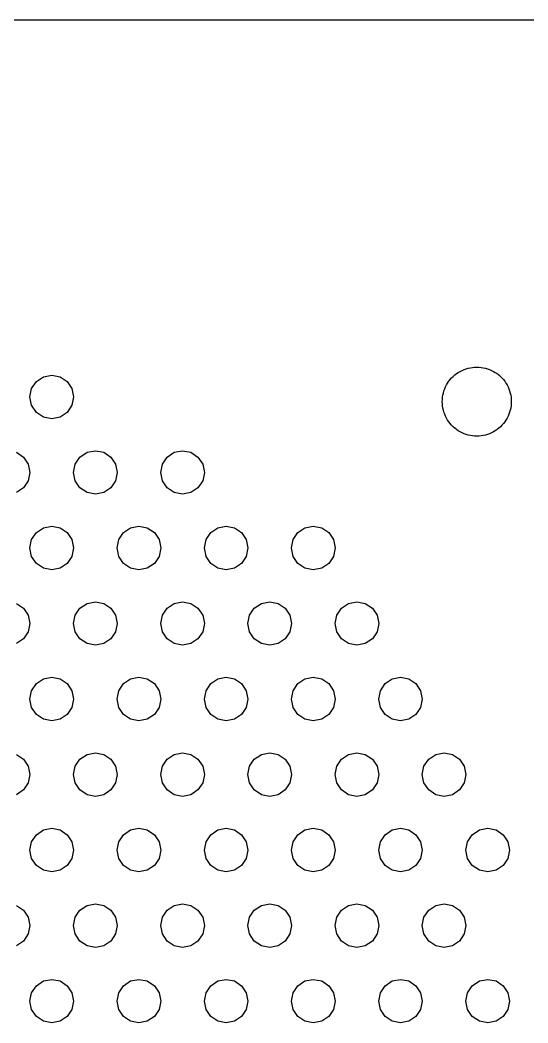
# Model space of a CAD drawing. Extents: x -89 to 272, y -68 to 68.
# Drawn here: x 9.8 to 44.8, y -1.5 to 67.5 of the extents above; entities that cross this region are included whole.
import ezdxf

# ---------------------------------------------------------------- set-up
doc = ezdxf.new("R2010")
doc.units = 0
doc.layers.get('0').update_dxf_attribs({"color": 1})

msp = doc.modelspace()

# ---------------------------------------------------------------- linework, layer by layer
at = {"color": 1}
for p, q in [((88.9, 67.5), (-88.9, 67.5)), ((40.3757, 43.4582), (40.5161, 43.5088)), ((40.5161, 43.5088), (40.6593, 43.5504)), ((40.6593, 43.5504), (40.805, 43.5829)), ((40.805, 43.5829), (40.9523, 43.6063)), ((40.9523, 43.6063), (41.1009, 43.6203)), ((41.1009, 43.6203), (41.25, 43.625)), ((41.25, 43.625), (41.3991, 43.6203)), ((41.3991, 43.6203), (41.5477, 43.6063)), ((41.5477, 43.6063), (41.695, 43.5829)), ((41.695, 43.5829), (41.8406, 43.5504)), ((41.8406, 43.5504), (41.9839, 43.5088)), ((41.9839, 43.5088), (42.1243, 43.4582)), ((10.9393, 42.6299), (11.426, 42.955)), ((11.426, 42.955), (12, 43.0692)), ((12, 43.0692), (12.574, 42.955)), ((12.574, 42.955), (13.0607, 42.6299)), ((39.42, 42.7639), (39.5187, 42.8758)), ((39.5187, 42.8758), (39.6242, 42.9813)), ((39.6242, 42.9813), (39.7361, 43.08)), ((39.7361, 43.08), (39.854, 43.1714)), ((39.854, 43.1714), (39.9774, 43.2553)), ((39.9774, 43.2553), (40.1058, 43.3312)), ((40.1058, 43.3312), (40.2388, 43.399)), ((40.2388, 43.399), (40.3757, 43.4582)), ((42.1243, 43.4582), (42.2612, 43.399)), ((42.2612, 43.399), (42.3941, 43.3312)), ((42.3941, 43.3312), (42.5226, 43.2553)), ((42.5226, 43.2553), (42.646, 43.1714)), ((42.646, 43.1714), (42.7639, 43.08)), ((42.7639, 43.08), (42.8758, 42.9813)), ((42.8758, 42.9813), (42.9813, 42.8758)), ((42.9813, 42.8758), (43.08, 42.7639)), ((10.5, 41.5692), (10.6142, 42.1432)), ((10.6142, 42.1432), (10.9393, 42.6299)), ((13.0607, 42.6299), (13.3858, 42.1432)), ((13.3858, 42.1432), (13.5, 41.5692)), ((38.9912, 41.9839), (39.0418, 42.1243)), ((39.0418, 42.1243), (39.101, 42.2612)), ((39.101, 42.2612), (39.1688, 42.3941)), ((39.1688, 42.3941), (39.2447, 42.5226)), ((39.2447, 42.5226), (39.3286, 42.646)), ((39.3286, 42.646), (39.42, 42.7639)), ((43.08, 42.7639), (43.1714, 42.646)), ((43.1714, 42.646), (43.2553, 42.5226)), ((43.2553, 42.5226), (43.3312, 42.3941)), ((43.3312, 42.3941), (43.399, 42.2612)), ((43.399, 42.2612), (43.4582, 42.1243)), ((43.4582, 42.1243), (43.5088, 41.9839)), ((10.6142, 40.9952), (10.5, 41.5692)), ((13.5, 41.5692), (13.3858, 40.9952)), ((38.8797, 41.3991), (38.8937, 41.5477)), ((38.8937, 41.5477), (38.9171, 41.695)), ((38.9171, 41.695), (38.9496, 41.8406)), ((38.9496, 41.8406), (38.9912, 41.9839)), ((43.5088, 41.9839), (43.5504, 41.8406)), ((43.5504, 41.8406), (43.5829, 41.695)), ((43.5829, 41.695), (43.6063, 41.5477)), ((43.6063, 41.5477), (43.6203, 41.3991)), ((10.9393, 40.5085), (10.6142, 40.9952)), ((13.3858, 40.9952), (13.0607, 40.5085)), ((38.875, 41.25), (38.8797, 41.3991)), ((38.8797, 41.1009), (38.875, 41.25)), ((38.8937, 40.9523), (38.8797, 41.1009)), ((38.9171, 40.805), (38.8937, 40.9523)), ((38.9496, 40.6593), (38.9171, 40.805)), ((43.5829, 40.805), (43.5504, 40.6593)), ((43.6063, 40.9523), (43.5829, 40.805)), ((43.6203, 41.1009), (43.6063, 40.9523)), ((43.6203, 41.3991), (43.625, 41.25)), ((43.625, 41.25), (43.6203, 41.1009)), ((11.426, 40.1834), (10.9393, 40.5085)), ((12, 40.0692), (11.426, 40.1834)), ((12.574, 40.1834), (12, 40.0692)), ((13.0607, 40.5085), (12.574, 40.1834)), ((38.9912, 40.5161), (38.9496, 40.6593)), ((39.0418, 40.3757), (38.9912, 40.5161)), ((39.101, 40.2388), (39.0418, 40.3757)), ((39.1688, 40.1058), (39.101, 40.2388)), ((39.2447, 39.9774), (39.1688, 40.1058)), ((43.3312, 40.1058), (43.2553, 39.9774)), ((43.399, 40.2388), (43.3312, 40.1058)), ((43.4582, 40.3757), (43.399, 40.2388)), ((43.5088, 40.5161), (43.4582, 40.3757)), ((43.5504, 40.6593), (43.5088, 40.5161)), ((39.3286, 39.854), (39.2447, 39.9774)), ((39.42, 39.7361), (39.3286, 39.854)), ((39.5187, 39.6242), (39.42, 39.7361)), ((39.6242, 39.5187), (39.5187, 39.6242)), ((39.7361, 39.42), (39.6242, 39.5187)), ((39.854, 39.3286), (39.7361, 39.42)), ((42.7639, 39.42), (42.646, 39.3286)), ((42.8758, 39.5187), (42.7639, 39.42)), ((42.9813, 39.6242), (42.8758, 39.5187)), ((43.08, 39.7361), (42.9813, 39.6242)), ((43.1714, 39.854), (43.08, 39.7361)), ((43.2553, 39.9774), (43.1714, 39.854)), ((39.9774, 39.2447), (39.854, 39.3286)), ((40.1058, 39.1688), (39.9774, 39.2447)), ((40.2388, 39.101), (40.1058, 39.1688)), ((40.3757, 39.0418), (40.2388, 39.101)), ((40.5161, 38.9912), (40.3757, 39.0418)), ((40.6593, 38.9496), (40.5161, 38.9912)), ((40.805, 38.9171), (40.6593, 38.9496)), ((40.9523, 38.8937), (40.805, 38.9171)), ((41.1009, 38.8797), (40.9523, 38.8937)), ((41.25, 38.875), (41.1009, 38.8797)), ((41.3991, 38.8797), (41.25, 38.875)), ((41.5477, 38.8937), (41.3991, 38.8797)), ((41.695, 38.9171), (41.5477, 38.8937)), ((41.8406, 38.9496), (41.695, 38.9171)), ((41.9839, 38.9912), (41.8406, 38.9496)), ((42.1243, 39.0418), (41.9839, 38.9912)), ((42.2612, 39.101), (42.1243, 39.0418)), ((42.3941, 39.1688), (42.2612, 39.101)), ((42.5226, 39.2447), (42.3941, 39.1688)), ((42.646, 39.3286), (42.5226, 39.2447)), ((9.57402, 37.7589), (10.0607, 37.4337)), ((10.0607, 37.4337), (10.3858, 36.9471)), ((13.6142, 36.9471), (13.9393, 37.4337)), ((13.9393, 37.4337), (14.426, 37.7589)), ((14.426, 37.7589), (15, 37.8731)), ((15, 37.8731), (15.574, 37.7589)), ((15.574, 37.7589), (16.0607, 37.4337)), ((16.0607, 37.4337), (16.3858, 36.9471)), ((19.6142, 36.9471), (19.9393, 37.4337)), ((19.9393, 37.4337), (20.426, 37.7589)), ((20.426, 37.7589), (21, 37.8731)), ((21, 37.8731), (21.574, 37.7589)), ((21.574, 37.7589), (22.0607, 37.4337)), ((22.0607, 37.4337), (22.3858, 36.9471)), ((10.3858, 36.9471), (10.5, 36.3731)), ((13.5, 36.3731), (13.6142, 36.9471)), ((16.3858, 36.9471), (16.5, 36.3731)), ((19.5, 36.3731), (19.6142, 36.9471)), ((22.3858, 36.9471), (22.5, 36.3731)), ((10.5, 36.3731), (10.3858, 35.799)), ((13.6142, 35.799), (13.5, 36.3731)), ((16.5, 36.3731), (16.3858, 35.799)), ((19.6142, 35.799), (19.5, 36.3731)), ((22.5, 36.3731), (22.3858, 35.799)), ((10.0607, 35.3124), (9.57402, 34.9872)), ((10.3858, 35.799), (10.0607, 35.3124)), ((13.9393, 35.3124), (13.6142, 35.799)), ((14.426, 34.9872), (13.9393, 35.3124)), ((16.0607, 35.3124), (15.574, 34.9872)), ((16.3858, 35.799), (16.0607, 35.3124)), ((19.9393, 35.3124), (19.6142, 35.799)), ((20.426, 34.9872), (19.9393, 35.3124)), ((22.0607, 35.3124), (21.574, 34.9872)), ((22.3858, 35.799), (22.0607, 35.3124)), ((15, 34.8731), (14.426, 34.9872)), ((15.574, 34.9872), (15, 34.8731)), ((21, 34.8731), (20.426, 34.9872)), ((21.574, 34.9872), (21, 34.8731)), ((10.9393, 32.2376), (11.426, 32.5627)), ((11.426, 32.5627), (12, 32.6769)), ((12, 32.6769), (12.574, 32.5627)), ((12.574, 32.5627), (13.0607, 32.2376)), ((16.9393, 32.2376), (17.426, 32.5627)), ((17.426, 32.5627), (18, 32.6769)), ((18, 32.6769), (18.574, 32.5627)), ((18.574, 32.5627), (19.0607, 32.2376)), ((22.9393, 32.2376), (23.426, 32.5627)), ((23.426, 32.5627), (24, 32.6769)), ((24, 32.6769), (24.574, 32.5627)), ((24.574, 32.5627), (25.0607, 32.2376)), ((28.9393, 32.2376), (29.426, 32.5627)), ((29.426, 32.5627), (30, 32.6769)), ((30, 32.6769), (30.574, 32.5627)), ((30.574, 32.5627), (31.0607, 32.2376)), ((10.5, 31.1769), (10.6142, 31.7509)), ((10.6142, 31.7509), (10.9393, 32.2376)), ((13.0607, 32.2376), (13.3858, 31.7509)), ((13.3858, 31.7509), (13.5, 31.1769)), ((16.5, 31.1769), (16.6142, 31.7509)), ((16.6142, 31.7509), (16.9393, 32.2376)), ((19.0607, 32.2376), (19.3858, 31.7509)), ((19.3858, 31.7509), (19.5, 31.1769)), ((22.5, 31.1769), (22.6142, 31.7509)), ((22.6142, 31.7509), (22.9393, 32.2376)), ((25.0607, 32.2376), (25.3858, 31.7509)), ((25.3858, 31.7509), (25.5, 31.1769)), ((28.5, 31.1769), (28.6142, 31.7509)), ((28.6142, 31.7509), (28.9393, 32.2376)), ((31.0607, 32.2376), (31.3858, 31.7509)), ((31.3858, 31.7509), (31.5, 31.1769)), ((10.6142, 30.6029), (10.5, 31.1769)), ((13.5, 31.1769), (13.3858, 30.6029)), ((16.6142, 30.6029), (16.5, 31.1769)), ((19.5, 31.1769), (19.3858, 30.6029)), ((22.6142, 30.6029), (22.5, 31.1769)), ((25.5, 31.1769), (25.3858, 30.6029)), ((28.6142, 30.6029), (28.5, 31.1769)), ((31.5, 31.1769), (31.3858, 30.6029)), ((10.9393, 30.1162), (10.6142, 30.6029)), ((13.3858, 30.6029), (13.0607, 30.1162)), ((16.9393, 30.1162), (16.6142, 30.6029)), ((19.3858, 30.6029), (19.0607, 30.1162)), ((22.9393, 30.1162), (22.6142, 30.6029)), ((25.3858, 30.6029), (25.0607, 30.1162)), ((28.9393, 30.1162), (28.6142, 30.6029)), ((31.3858, 30.6029), (31.0607, 30.1162)), ((11.426, 29.7911), (10.9393, 30.1162)), ((12, 29.6769), (11.426, 29.7911)), ((12.574, 29.7911), (12, 29.6769)), ((13.0607, 30.1162), (12.574, 29.7911)), ((17.426, 29.7911), (16.9393, 30.1162)), ((18, 29.6769), (17.426, 29.7911)), ((18.574, 29.7911), (18, 29.6769)), ((19.0607, 30.1162), (18.574, 29.7911)), ((23.426, 29.7911), (22.9393, 30.1162)), ((24, 29.6769), (23.426, 29.7911)), ((24.574, 29.7911), (24, 29.6769)), ((25.0607, 30.1162), (24.574, 29.7911)), ((29.426, 29.7911), (28.9393, 30.1162)), ((30, 29.6769), (29.426, 29.7911)), ((30.574, 29.7911), (30, 29.6769)), ((31.0607, 30.1162), (30.574, 29.7911)), ((9.57402, 27.3666), (10.0607, 27.0414)), ((10.0607, 27.0414), (10.3858, 26.5548)), ((13.6142, 26.5548), (13.9393, 27.0414)), ((13.9393, 27.0414), (14.426, 27.3666)), ((14.426, 27.3666), (15, 27.4808)), ((15, 27.4808), (15.574, 27.3666)), ((15.574, 27.3666), (16.0607, 27.0414)), ((16.0607, 27.0414), (16.3858, 26.5548)), ((19.6142, 26.5548), (19.9393, 27.0414)), ((19.9393, 27.0414), (20.426, 27.3666)), ((20.426, 27.3666), (21, 27.4808)), ((21, 27.4808), (21.574, 27.3666)), ((21.574, 27.3666), (22.0607, 27.0414)), ((22.0607, 27.0414), (22.3858, 26.5548)), ((25.6142, 26.5548), (25.9393, 27.0414)), ((25.9393, 27.0414), (26.426, 27.3666)), ((26.426, 27.3666), (27, 27.4808)), ((27, 27.4808), (27.574, 27.3666)), ((27.574, 27.3666), (28.0607, 27.0414)), ((28.0607, 27.0414), (28.3858, 26.5548)), ((31.6142, 26.5548), (31.9393, 27.0414)), ((31.9393, 27.0414), (32.426, 27.3666)), ((32.426, 27.3666), (33, 27.4808)), ((33, 27.4808), (33.574, 27.3666)), ((33.574, 27.3666), (34.0607, 27.0414)), ((34.0607, 27.0414), (34.3858, 26.5548)), ((10.3858, 26.5548), (10.5, 25.9808)), ((13.5, 25.9808), (13.6142, 26.5548)), ((16.3858, 26.5548), (16.5, 25.9808)), ((19.5, 25.9808), (19.6142, 26.5548)), ((22.3858, 26.5548), (22.5, 25.9808)), ((25.5, 25.9808), (25.6142, 26.5548)), ((28.3858, 26.5548), (28.5, 25.9808)), ((31.5, 25.9808), (31.6142, 26.5548)), ((34.3858, 26.5548), (34.5, 25.9808)), ((10.5, 25.9808), (10.3858, 25.4067)), ((13.6142, 25.4067), (13.5, 25.9808)), ((16.5, 25.9808), (16.3858, 25.4067)), ((19.6142, 25.4067), (19.5, 25.9808)), ((22.5, 25.9808), (22.3858, 25.4067)), ((25.6142, 25.4067), (25.5, 25.9808)), ((28.5, 25.9808), (28.3858, 25.4067)), ((31.6142, 25.4067), (31.5, 25.9808)), ((34.5, 25.9808), (34.3858, 25.4067)), ((10.0607, 24.9201), (9.57402, 24.5949)), ((10.3858, 25.4067), (10.0607, 24.9201)), ((13.9393, 24.9201), (13.6142, 25.4067)), ((14.426, 24.5949), (13.9393, 24.9201)), ((16.0607, 24.9201), (15.574, 24.5949)), ((16.3858, 25.4067), (16.0607, 24.9201)), ((19.9393, 24.9201), (19.6142, 25.4067)), ((20.426, 24.5949), (19.9393, 24.9201)), ((22.0607, 24.9201), (21.574, 24.5949)), ((22.3858, 25.4067), (22.0607, 24.9201)), ((25.9393, 24.9201), (25.6142, 25.4067)), ((26.426, 24.5949), (25.9393, 24.9201)), ((28.0607, 24.9201), (27.574, 24.5949)), ((28.3858, 25.4067), (28.0607, 24.9201)), ((31.9393, 24.9201), (31.6142, 25.4067)), ((32.426, 24.5949), (31.9393, 24.9201)), ((34.0607, 24.9201), (33.574, 24.5949)), ((34.3858, 25.4067), (34.0607, 24.9201)), ((15, 24.4808), (14.426, 24.5949)), ((15.574, 24.5949), (15, 24.4808)), ((21, 24.4808), (20.426, 24.5949)), ((21.574, 24.5949), (21, 24.4808)), ((27, 24.4808), (26.426, 24.5949)), ((27.574, 24.5949), (27, 24.4808)), ((33, 24.4808), (32.426, 24.5949)), ((33.574, 24.5949), (33, 24.4808)), ((10.9393, 21.8453), (11.426, 22.1704)), ((11.426, 22.1704), (12, 22.2846)), ((12, 22.2846), (12.574, 22.1704)), ((12.574, 22.1704), (13.0607, 21.8453)), ((16.9393, 21.8453), (17.426, 22.1704)), ((17.426, 22.1704), (18, 22.2846)), ((18, 22.2846), (18.574, 22.1704)), ((18.574, 22.1704), (19.0607, 21.8453)), ((22.9393, 21.8453), (23.426, 22.1704)), ((23.426, 22.1704), (24, 22.2846)), ((24, 22.2846), (24.574, 22.1704)), ((24.574, 22.1704), (25.0607, 21.8453)), ((28.9393, 21.8453), (29.426, 22.1704)), ((29.426, 22.1704), (30, 22.2846)), ((30, 22.2846), (30.574, 22.1704)), ((30.574, 22.1704), (31.0607, 21.8453)), ((34.9393, 21.8453), (35.426, 22.1704)), ((35.426, 22.1704), (36, 22.2846)), ((36, 22.2846), (36.574, 22.1704)), ((36.574, 22.1704), (37.0607, 21.8453)), ((10.6142, 21.3586), (10.9393, 21.8453)), ((13.0607, 21.8453), (13.3858, 21.3586)), ((16.6142, 21.3586), (16.9393, 21.8453)), ((19.0607, 21.8453), (19.3858, 21.3586)), ((22.6142, 21.3586), (22.9393, 21.8453)), ((25.0607, 21.8453), (25.3858, 21.3586)), ((28.6142, 21.3586), (28.9393, 21.8453)), ((31.0607, 21.8453), (31.3858, 21.3586)), ((34.6142, 21.3586), (34.9393, 21.8453)), ((37.0607, 21.8453), (37.3858, 21.3586)), ((10.5, 20.7846), (10.6142, 21.3586)), ((10.6142, 20.2106), (10.5, 20.7846)), ((13.3858, 21.3586), (13.5, 20.7846)), ((13.5, 20.7846), (13.3858, 20.2106)), ((16.5, 20.7846), (16.6142, 21.3586)), ((16.6142, 20.2106), (16.5, 20.7846)), ((19.3858, 21.3586), (19.5, 20.7846)), ((19.5, 20.7846), (19.3858, 20.2106)), ((22.5, 20.7846), (22.6142, 21.3586)), ((22.6142, 20.2106), (22.5, 20.7846)), ((25.3858, 21.3586), (25.5, 20.7846)), ((25.5, 20.7846), (25.3858, 20.2106)), ((28.5, 20.7846), (28.6142, 21.3586)), ((28.6142, 20.2106), (28.5, 20.7846)), ((31.3858, 21.3586), (31.5, 20.7846)), ((31.5, 20.7846), (31.3858, 20.2106)), ((34.5, 20.7846), (34.6142, 21.3586)), ((34.6142, 20.2106), (34.5, 20.7846)), ((37.3858, 21.3586), (37.5, 20.7846)), ((37.5, 20.7846), (37.3858, 20.2106)), ((10.9393, 19.7239), (10.6142, 20.2106)), ((13.3858, 20.2106), (13.0607, 19.7239)), ((16.9393, 19.7239), (16.6142, 20.2106)), ((19.3858, 20.2106), (19.0607, 19.7239)), ((22.9393, 19.7239), (22.6142, 20.2106)), ((25.3858, 20.2106), (25.0607, 19.7239)), ((28.9393, 19.7239), (28.6142, 20.2106)), ((31.3858, 20.2106), (31.0607, 19.7239)), ((34.9393, 19.7239), (34.6142, 20.2106)), ((37.3858, 20.2106), (37.0607, 19.7239)), ((11.426, 19.3988), (10.9393, 19.7239)), ((12, 19.2846), (11.426, 19.3988)), ((12.574, 19.3988), (12, 19.2846)), ((13.0607, 19.7239), (12.574, 19.3988)), ((17.426, 19.3988), (16.9393, 19.7239)), ((18, 19.2846), (17.426, 19.3988)), ((18.574, 19.3988), (18, 19.2846)), ((19.0607, 19.7239), (18.574, 19.3988)), ((23.426, 19.3988), (22.9393, 19.7239)), ((24, 19.2846), (23.426, 19.3988)), ((24.574, 19.3988), (24, 19.2846)), ((25.0607, 19.7239), (24.574, 19.3988)), ((29.426, 19.3988), (28.9393, 19.7239)), ((30, 19.2846), (29.426, 19.3988)), ((30.574, 19.3988), (30, 19.2846)), ((31.0607, 19.7239), (30.574, 19.3988)), ((35.426, 19.3988), (34.9393, 19.7239)), ((36, 19.2846), (35.426, 19.3988)), ((36.574, 19.3988), (36, 19.2846)), ((37.0607, 19.7239), (36.574, 19.3988)), ((9.57402, 16.9743), (10.0607, 16.6491)), ((10.0607, 16.6491), (10.3858, 16.1625)), ((13.6142, 16.1625), (13.9393, 16.6491)), ((13.9393, 16.6491), (14.426, 16.9743)), ((14.426, 16.9743), (15, 17.0885)), ((15, 17.0885), (15.574, 16.9743)), ((15.574, 16.9743), (16.0607, 16.6491)), ((16.0607, 16.6491), (16.3858, 16.1625)), ((19.6142, 16.1625), (19.9393, 16.6491)), ((19.9393, 16.6491), (20.426, 16.9743)), ((20.426, 16.9743), (21, 17.0885)), ((21, 17.0885), (21.574, 16.9743)), ((21.574, 16.9743), (22.0607, 16.6491)), ((22.0607, 16.6491), (22.3858, 16.1625)), ((25.6142, 16.1625), (25.9393, 16.6491)), ((25.9393, 16.6491), (26.426, 16.9743)), ((26.426, 16.9743), (27, 17.0885)), ((27, 17.0885), (27.574, 16.9743)), ((27.574, 16.9743), (28.0607, 16.6491)), ((28.0607, 16.6491), (28.3858, 16.1625)), ((31.6142, 16.1625), (31.9393, 16.6491)), ((31.9393, 16.6491), (32.426, 16.9743)), ((32.426, 16.9743), (33, 17.0885)), ((33, 17.0885), (33.574, 16.9743)), ((33.574, 16.9743), (34.0607, 16.6491)), ((34.0607, 16.6491), (34.3858, 16.1625)), ((37.6142, 16.1625), (37.9393, 16.6491)), ((37.9393, 16.6491), (38.426, 16.9743)), ((38.426, 16.9743), (39, 17.0885)), ((39, 17.0885), (39.574, 16.9743)), ((39.574, 16.9743), (40.0607, 16.6491)), ((40.0607, 16.6491), (40.3858, 16.1625)), ((10.3858, 16.1625), (10.5, 15.5885)), ((13.5, 15.5885), (13.6142, 16.1625)), ((16.3858, 16.1625), (16.5, 15.5885)), ((19.5, 15.5885), (19.6142, 16.1625)), ((22.3858, 16.1625), (22.5, 15.5885)), ((25.5, 15.5885), (25.6142, 16.1625)), ((28.3858, 16.1625), (28.5, 15.5885)), ((31.5, 15.5885), (31.6142, 16.1625)), ((34.3858, 16.1625), (34.5, 15.5885)), ((37.5, 15.5885), (37.6142, 16.1625)), ((40.3858, 16.1625), (40.5, 15.5885)), ((10.5, 15.5885), (10.3858, 15.0144)), ((13.6142, 15.0144), (13.5, 15.5885)), ((16.5, 15.5885), (16.3858, 15.0144)), ((19.6142, 15.0144), (19.5, 15.5885)), ((22.5, 15.5885), (22.3858, 15.0144)), ((25.6142, 15.0144), (25.5, 15.5885)), ((28.5, 15.5885), (28.3858, 15.0144)), ((31.6142, 15.0144), (31.5, 15.5885)), ((34.5, 15.5885), (34.3858, 15.0144)), ((37.6142, 15.0144), (37.5, 15.5885)), ((40.5, 15.5885), (40.3858, 15.0144)), ((10.0607, 14.5278), (9.57402, 14.2026)), ((10.3858, 15.0144), (10.0607, 14.5278)), ((13.9393, 14.5278), (13.6142, 15.0144)), ((14.426, 14.2026), (13.9393, 14.5278)), ((16.0607, 14.5278), (15.574, 14.2026)), ((16.3858, 15.0144), (16.0607, 14.5278)), ((19.9393, 14.5278), (19.6142, 15.0144)), ((20.426, 14.2026), (19.9393, 14.5278)), ((22.0607, 14.5278), (21.574, 14.2026)), ((22.3858, 15.0144), (22.0607, 14.5278)), ((25.9393, 14.5278), (25.6142, 15.0144)), ((26.426, 14.2026), (25.9393, 14.5278)), ((28.0607, 14.5278), (27.574, 14.2026)), ((28.3858, 15.0144), (28.0607, 14.5278)), ((31.9393, 14.5278), (31.6142, 15.0144)), ((32.426, 14.2026), (31.9393, 14.5278)), ((34.0607, 14.5278), (33.574, 14.2026)), ((34.3858, 15.0144), (34.0607, 14.5278)), ((37.9393, 14.5278), (37.6142, 15.0144)), ((38.426, 14.2026), (37.9393, 14.5278)), ((40.0607, 14.5278), (39.574, 14.2026)), ((40.3858, 15.0144), (40.0607, 14.5278)), ((15, 14.0885), (14.426, 14.2026)), ((15.574, 14.2026), (15, 14.0885)), ((21, 14.0885), (20.426, 14.2026)), ((21.574, 14.2026), (21, 14.0885)), ((27, 14.0885), (26.426, 14.2026)), ((27.574, 14.2026), (27, 14.0885)), ((33, 14.0885), (32.426, 14.2026)), ((33.574, 14.2026), (33, 14.0885)), ((39, 14.0885), (38.426, 14.2026)), ((39.574, 14.2026), (39, 14.0885)), ((10.9393, 11.453), (11.426, 11.7781)), ((11.426, 11.7781), (12, 11.8923)), ((12, 11.8923), (12.574, 11.7781)), ((12.574, 11.7781), (13.0607, 11.453)), ((16.9393, 11.453), (17.426, 11.7781)), ((17.426, 11.7781), (18, 11.8923)), ((18, 11.8923), (18.574, 11.7781)), ((18.574, 11.7781), (19.0607, 11.453)), ((22.9393, 11.453), (23.426, 11.7781)), ((23.426, 11.7781), (24, 11.8923)), ((24, 11.8923), (24.574, 11.7781)), ((24.574, 11.7781), (25.0607, 11.453)), ((28.9393, 11.453), (29.426, 11.7781)), ((29.426, 11.7781), (30, 11.8923)), ((30, 11.8923), (30.574, 11.7781)), ((30.574, 11.7781), (31.0607, 11.453)), ((34.9393, 11.453), (35.426, 11.7781)), ((35.426, 11.7781), (36, 11.8923)), ((36, 11.8923), (36.574, 11.7781)), ((36.574, 11.7781), (37.0607, 11.453)), ((40.9393, 11.453), (41.426, 11.7781)), ((41.426, 11.7781), (42, 11.8923)), ((42, 11.8923), (42.574, 11.7781)), ((42.574, 11.7781), (43.0607, 11.453)), ((10.6142, 10.9663), (10.9393, 11.453)), ((13.0607, 11.453), (13.3858, 10.9663)), ((16.6142, 10.9663), (16.9393, 11.453)), ((19.0607, 11.453), (19.3858, 10.9663)), ((22.6142, 10.9663), (22.9393, 11.453)), ((25.0607, 11.453), (25.3858, 10.9663)), ((28.6142, 10.9663), (28.9393, 11.453)), ((31.0607, 11.453), (31.3858, 10.9663)), ((34.6142, 10.9663), (34.9393, 11.453)), ((37.0607, 11.453), (37.3858, 10.9663)), ((40.6142, 10.9663), (40.9393, 11.453)), ((43.0607, 11.453), (43.3858, 10.9663)), ((10.5, 10.3923), (10.6142, 10.9663)), ((10.6142, 9.81827), (10.5, 10.3923)), ((13.3858, 10.9663), (13.5, 10.3923)), ((13.5, 10.3923), (13.3858, 9.81827)), ((16.5, 10.3923), (16.6142, 10.9663)), ((16.6142, 9.81827), (16.5, 10.3923)), ((19.3858, 10.9663), (19.5, 10.3923)), ((19.5, 10.3923), (19.3858, 9.81827)), ((22.5, 10.3923), (22.6142, 10.9663)), ((22.6142, 9.81827), (22.5, 10.3923)), ((25.3858, 10.9663), (25.5, 10.3923)), ((25.5, 10.3923), (25.3858, 9.81827)), ((28.5, 10.3923), (28.6142, 10.9663)), ((28.6142, 9.81827), (28.5, 10.3923)), ((31.3858, 10.9663), (31.5, 10.3923)), ((31.5, 10.3923), (31.3858, 9.81827)), ((34.5, 10.3923), (34.6142, 10.9663)), ((34.6142, 9.81827), (34.5, 10.3923)), ((37.3858, 10.9663), (37.5, 10.3923)), ((37.5, 10.3923), (37.3858, 9.81827)), ((40.5, 10.3923), (40.6142, 10.9663)), ((40.6142, 9.81827), (40.5, 10.3923)), ((43.3858, 10.9663), (43.5, 10.3923)), ((43.5, 10.3923), (43.3858, 9.81827)), ((10.9393, 9.33163), (10.6142, 9.81827)), ((13.3858, 9.81827), (13.0607, 9.33163)), ((16.9393, 9.33163), (16.6142, 9.81827)), ((19.3858, 9.81827), (19.0607, 9.33163)), ((22.9393, 9.33163), (22.6142, 9.81827)), ((25.3858, 9.81827), (25.0607, 9.33163)), ((28.9393, 9.33163), (28.6142, 9.81827)), ((31.3858, 9.81827), (31.0607, 9.33163)), ((34.9393, 9.33163), (34.6142, 9.81827)), ((37.3858, 9.81827), (37.0607, 9.33163)), ((40.9393, 9.33163), (40.6142, 9.81827)), ((43.3858, 9.81827), (43.0607, 9.33163)), ((11.426, 9.00648), (10.9393, 9.33163)), ((12, 8.8923), (11.426, 9.00648)), ((12.574, 9.00648), (12, 8.8923)), ((13.0607, 9.33163), (12.574, 9.00648)), ((17.426, 9.00648), (16.9393, 9.33163)), ((18, 8.8923), (17.426, 9.00648)), ((18.574, 9.00648), (18, 8.8923)), ((19.0607, 9.33163), (18.574, 9.00648)), ((23.426, 9.00648), (22.9393, 9.33163)), ((24, 8.8923), (23.426, 9.00648)), ((24.574, 9.00648), (24, 8.8923)), ((25.0607, 9.33163), (24.574, 9.00648)), ((29.426, 9.00648), (28.9393, 9.33163)), ((30, 8.8923), (29.426, 9.00648)), ((30.574, 9.00648), (30, 8.8923)), ((31.0607, 9.33163), (30.574, 9.00648)), ((35.426, 9.00648), (34.9393, 9.33163)), ((36, 8.8923), (35.426, 9.00648)), ((36.574, 9.00648), (36, 8.8923)), ((37.0607, 9.33163), (36.574, 9.00648)), ((41.426, 9.00648), (40.9393, 9.33163)), ((42, 8.8923), (41.426, 9.00648)), ((42.574, 9.00648), (42, 8.8923)), ((43.0607, 9.33163), (42.574, 9.00648)), ((9.57402, 6.58197), (10.0607, 6.25681)), ((10.0607, 6.25681), (10.3858, 5.77017)), ((13.6142, 5.77017), (13.9393, 6.25681)), ((13.9393, 6.25681), (14.426, 6.58197)), ((14.426, 6.58197), (15, 6.69615)), ((15, 6.69615), (15.574, 6.58197)), ((15.574, 6.58197), (16.0607, 6.25681)), ((16.0607, 6.25681), (16.3858, 5.77017)), ((19.6142, 5.77017), (19.9393, 6.25681)), ((19.9393, 6.25681), (20.426, 6.58197)), ((20.426, 6.58197), (21, 6.69615)), ((21, 6.69615), (21.574, 6.58197)), ((21.574, 6.58197), (22.0607, 6.25681)), ((22.0607, 6.25681), (22.3858, 5.77017)), ((25.6142, 5.77017), (25.9393, 6.25681)), ((25.9393, 6.25681), (26.426, 6.58197)), ((26.426, 6.58197), (27, 6.69615)), ((27, 6.69615), (27.574, 6.58197)), ((27.574, 6.58197), (28.0607, 6.25681)), ((28.0607, 6.25681), (28.3858, 5.77017)), ((31.6142, 5.77017), (31.9393, 6.25681)), ((31.9393, 6.25681), (32.426, 6.58197)), ((32.426, 6.58197), (33, 6.69615)), ((33, 6.69615), (33.574, 6.58197)), ((33.574, 6.58197), (34.0607, 6.25681)), ((34.0607, 6.25681), (34.3858, 5.77017)), ((37.6142, 5.77017), (37.9393, 6.25681)), ((37.9393, 6.25681), (38.426, 6.58197)), ((38.426, 6.58197), (39, 6.69615)), ((39, 6.69615), (39.574, 6.58197)), ((39.574, 6.58197), (40.0607, 6.25681)), ((40.0607, 6.25681), (40.3858, 5.77017)), ((10.3858, 5.77017), (10.5, 5.19615)), ((13.5, 5.19615), (13.6142, 5.77017)), ((16.3858, 5.77017), (16.5, 5.19615)), ((19.5, 5.19615), (19.6142, 5.77017)), ((22.3858, 5.77017), (22.5, 5.19615)), ((25.5, 5.19615), (25.6142, 5.77017)), ((28.3858, 5.77017), (28.5, 5.19615)), ((31.5, 5.19615), (31.6142, 5.77017)), ((34.3858, 5.77017), (34.5, 5.19615)), ((37.5, 5.19615), (37.6142, 5.77017)), ((40.3858, 5.77017), (40.5, 5.19615)), ((10.5, 5.19615), (10.3858, 4.62212)), ((13.6142, 4.62212), (13.5, 5.19615)), ((16.5, 5.19615), (16.3858, 4.62212)), ((19.6142, 4.62212), (19.5, 5.19615)), ((22.5, 5.19615), (22.3858, 4.62212)), ((25.6142, 4.62212), (25.5, 5.19615)), ((28.5, 5.19615), (28.3858, 4.62212)), ((31.6142, 4.62212), (31.5, 5.19615)), ((34.5, 5.19615), (34.3858, 4.62212)), ((37.6142, 4.62212), (37.5, 5.19615)), ((40.5, 5.19615), (40.3858, 4.62212)), ((10.3858, 4.62212), (10.0607, 4.13548)), ((13.9393, 4.13548), (13.6142, 4.62212)), ((16.3858, 4.62212), (16.0607, 4.13548)), ((19.9393, 4.13548), (19.6142, 4.62212)), ((22.3858, 4.62212), (22.0607, 4.13548)), ((25.9393, 4.13548), (25.6142, 4.62212)), ((28.3858, 4.62212), (28.0607, 4.13548)), ((31.9393, 4.13548), (31.6142, 4.62212)), ((34.3858, 4.62212), (34.0607, 4.13548)), ((37.9393, 4.13548), (37.6142, 4.62212)), ((40.3858, 4.62212), (40.0607, 4.13548)), ((10.0607, 4.13548), (9.57402, 3.81032)), ((14.426, 3.81032), (13.9393, 4.13548)), ((15, 3.69615), (14.426, 3.81032)), ((15.574, 3.81032), (15, 3.69615)), ((16.0607, 4.13548), (15.574, 3.81032)), ((20.426, 3.81032), (19.9393, 4.13548)), ((21, 3.69615), (20.426, 3.81032)), ((21.574, 3.81032), (21, 3.69615)), ((22.0607, 4.13548), (21.574, 3.81032)), ((26.426, 3.81032), (25.9393, 4.13548)), ((27, 3.69615), (26.426, 3.81032)), ((27.574, 3.81032), (27, 3.69615)), ((28.0607, 4.13548), (27.574, 3.81032)), ((32.426, 3.81032), (31.9393, 4.13548)), ((33, 3.69615), (32.426, 3.81032)), ((33.574, 3.81032), (33, 3.69615)), ((34.0607, 4.13548), (33.574, 3.81032)), ((38.426, 3.81032), (37.9393, 4.13548)), ((39, 3.69615), (38.426, 3.81032)), ((39.574, 3.81032), (39, 3.69615)), ((40.0607, 4.13548), (39.574, 3.81032)), ((10.9393, 1.06065), (11.426, 1.38582)), ((11.426, 1.38582), (12, 1.5)), ((12, 1.5), (12.574, 1.38582)), ((12.574, 1.38582), (13.0607, 1.06065)), ((16.9393, 1.06065), (17.426, 1.38582)), ((17.426, 1.38582), (18, 1.5)), ((18, 1.5), (18.574, 1.38582)), ((18.574, 1.38582), (19.0607, 1.06065)), ((22.9393, 1.06065), (23.426, 1.38582)), ((23.426, 1.38582), (24, 1.5)), ((24, 1.5), (24.574, 1.38582)), ((24.574, 1.38582), (25.0607, 1.06065)), ((28.9393, 1.06065), (29.426, 1.38582)), ((29.426, 1.38582), (30, 1.5)), ((30, 1.5), (30.574, 1.38582)), ((30.574, 1.38582), (31.0607, 1.06065)), ((34.9393, 1.06065), (35.426, 1.38582)), ((35.426, 1.38582), (36, 1.5)), ((36, 1.5), (36.574, 1.38582)), ((36.574, 1.38582), (37.0607, 1.06065)), ((40.9393, 1.06065), (41.426, 1.38582)), ((41.426, 1.38582), (42, 1.5)), ((42, 1.5), (42.574, 1.38582)), ((42.574, 1.38582), (43.0607, 1.06065)), ((10.6142, 0.57402), (10.9393, 1.06065)), ((13.0607, 1.06065), (13.3858, 0.57402)), ((16.6142, 0.57402), (16.9393, 1.06065)), ((19.0607, 1.06065), (19.3858, 0.57402)), ((22.6142, 0.57402), (22.9393, 1.06065)), ((25.0607, 1.06065), (25.3858, 0.57402)), ((28.6142, 0.57402), (28.9393, 1.06065)), ((31.0607, 1.06065), (31.3858, 0.57402)), ((34.6142, 0.57402), (34.9393, 1.06065)), ((37.0607, 1.06065), (37.3858, 0.57402)), ((40.6142, 0.57402), (40.9393, 1.06065)), ((43.0607, 1.06065), (43.3858, 0.57402)), ((10.5, 0), (10.6142, 0.57402)), ((10.6142, -0.57402), (10.5, 0)), ((13.3858, 0.57402), (13.5, 0)), ((13.5, 0), (13.3858, -0.57402)), ((16.5, 0), (16.6142, 0.57402)), ((16.6142, -0.57402), (16.5, 0)), ((19.3858, 0.57402), (19.5, 0)), ((19.5, 0), (19.3858, -0.57402)), ((22.5, 0), (22.6142, 0.57402)), ((22.6142, -0.57402), (22.5, 0)), ((25.3858, 0.57402), (25.5, 0)), ((25.5, 0), (25.3858, -0.57402)), ((28.5, 0), (28.6142, 0.57402)), ((28.6142, -0.57402), (28.5, 0)), ((31.3858, 0.57402), (31.5, 0)), ((31.5, 0), (31.3858, -0.57402)), ((34.5, 0), (34.6142, 0.57402)), ((34.6142, -0.57402), (34.5, 0)), ((37.3858, 0.57402), (37.5, 0)), ((37.5, 0), (37.3858, -0.57402)), ((40.5, 0), (40.6142, 0.57402)), ((40.6142, -0.57402), (40.5, 0)), ((43.3858, 0.57402), (43.5, 0)), ((43.5, 0), (43.3858, -0.57402)), ((10.9393, -1.06065), (10.6142, -0.57402)), ((13.3858, -0.57402), (13.0607, -1.06065)), ((16.9393, -1.06065), (16.6142, -0.57402)), ((19.3858, -0.57402), (19.0607, -1.06065)), ((22.9393, -1.06065), (22.6142, -0.57402)), ((25.3858, -0.57402), (25.0607, -1.06065)), ((28.9393, -1.06065), (28.6142, -0.57402)), ((31.3858, -0.57402), (31.0607, -1.06065)), ((34.9393, -1.06065), (34.6142, -0.57402)), ((37.3858, -0.57402), (37.0607, -1.06065)), ((40.9393, -1.06065), (40.6142, -0.57402)), ((43.3858, -0.57402), (43.0607, -1.06065)), ((11.426, -1.38582), (10.9393, -1.06065)), ((13.0607, -1.06065), (12.574, -1.38582)), ((17.426, -1.38582), (16.9393, -1.06065)), ((19.0607, -1.06065), (18.574, -1.38582)), ((23.426, -1.38582), (22.9393, -1.06065)), ((25.0607, -1.06065), (24.574, -1.38582)), ((29.426, -1.38582), (28.9393, -1.06065)), ((31.0607, -1.06065), (30.574, -1.38582)), ((35.426, -1.38582), (34.9393, -1.06065)), ((37.0607, -1.06065), (36.574, -1.38582)), ((41.426, -1.38582), (40.9393, -1.06065)), ((43.0607, -1.06065), (42.574, -1.38582)), ((12, -1.5), (11.426, -1.38582)), ((12.574, -1.38582), (12, -1.5)), ((18, -1.5), (17.426, -1.38582)), ((18.574, -1.38582), (18, -1.5)), ((24, -1.5), (23.426, -1.38582)), ((24.574, -1.38582), (24, -1.5)), ((30, -1.5), (29.426, -1.38582)), ((30.574, -1.38582), (30, -1.5)), ((36, -1.5), (35.426, -1.38582)), ((36.574, -1.38582), (36, -1.5)), ((42, -1.5), (41.426, -1.38582)), ((42.574, -1.38582), (42, -1.5))]:
    msp.add_line(p, q, dxfattribs=at)

doc.saveas('drawing.dxf')
